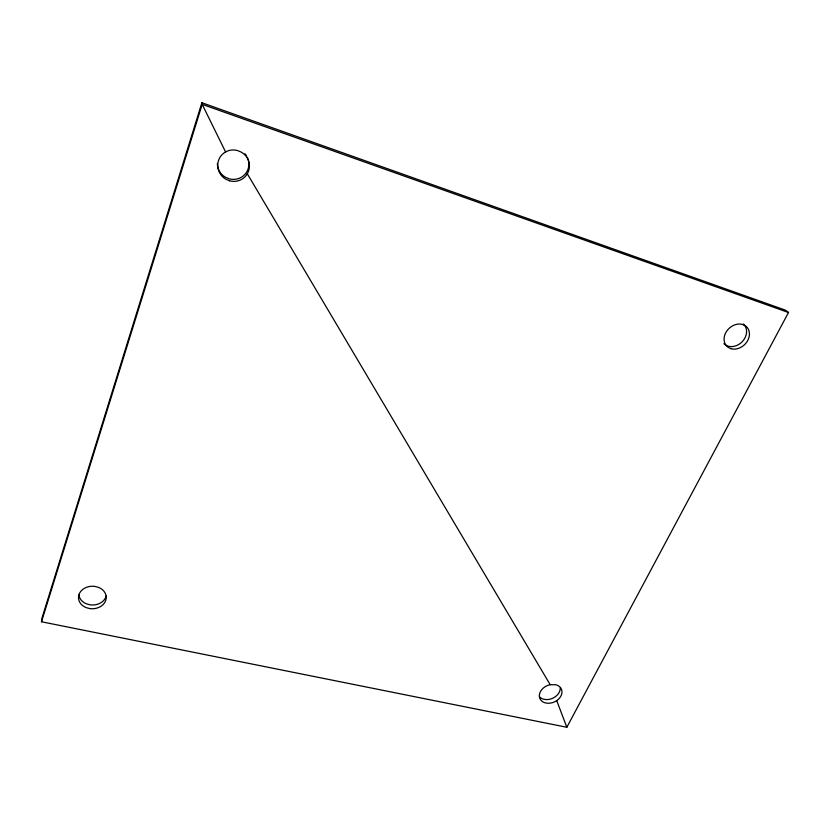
<?xml version="1.0" encoding="UTF-8"?>
<svg xmlns="http://www.w3.org/2000/svg" width="830" height="830" viewBox="0 0 830 830"><rect width="100%" height="100%" fill="white"/><g stroke="black" fill="none" stroke-linecap="round" stroke-linejoin="round"><path stroke-width="1.25" d="M41.5 621.763L42.029 617.935L201.887 102.733L785.45 310.161L788.5 312.516L566.828 727.267L41.5 621.763L202.178 104.352L201.887 102.733M550.186 684.688L555.934 684.771A11.765 8.923 -23.9 0 1 561.308 695.218A11.765 8.923 -23.9 0 1 548.215 703.29L545.445 702.937A11.765 8.923 -23.9 0 1 539.583 693.724A11.765 8.923 -23.9 0 1 550.186 684.688L247.319 173.823M788.5 312.516L202.178 104.352L225.584 151.942M556.733 700.624L566.828 727.267M247.278 157.192A15.884 15.511 35 0 1 229.173 178.803L225.376 177.205A15.884 15.511 35 0 1 217.367 163.572M244.995 153.737A15.884 15.511 35 0 1 246.251 155.397M106.209 595.878A13.82 11.226 -0.8 0 1 90.097 604.831L86.683 603.939A13.82 11.226 -0.8 0 1 78.86 594.726M743.348 324.011A13.809 11.205 -43.5 0 1 743.96 339.574A13.809 11.205 -43.5 0 1 728.118 346.172L725.43 344.896A13.809 11.205 -43.5 0 1 723.936 343.63M560.271 687.935A11.713 8.902 -23.9 0 1 546.555 699.607L543.795 699.254A11.713 8.902 -23.9 0 1 539.479 696.775M89.806 608.587L86.372 607.695A13.892 11.267 -0.9 0 1 79.172 594.041A13.892 11.267 -0.9 0 1 95.014 586.426L98.459 587.35A13.892 11.267 -0.9 0 1 105.545 600.972A13.892 11.267 -0.9 0 1 89.806 608.587M229.609 180.795L225.791 179.187A15.967 15.594 34 0 1 237.681 150.593L241.52 152.253A15.967 15.594 34 0 1 229.609 180.795M730.888 348.683L728.18 347.397A13.882 11.247 -43.4 0 1 726.385 331.627A13.882 11.247 -43.4 0 1 742.715 324.509L745.423 325.827A13.882 11.247 -43.4 0 1 747.125 341.555A13.882 11.247 -43.4 0 1 730.888 348.683"/></g></svg>
